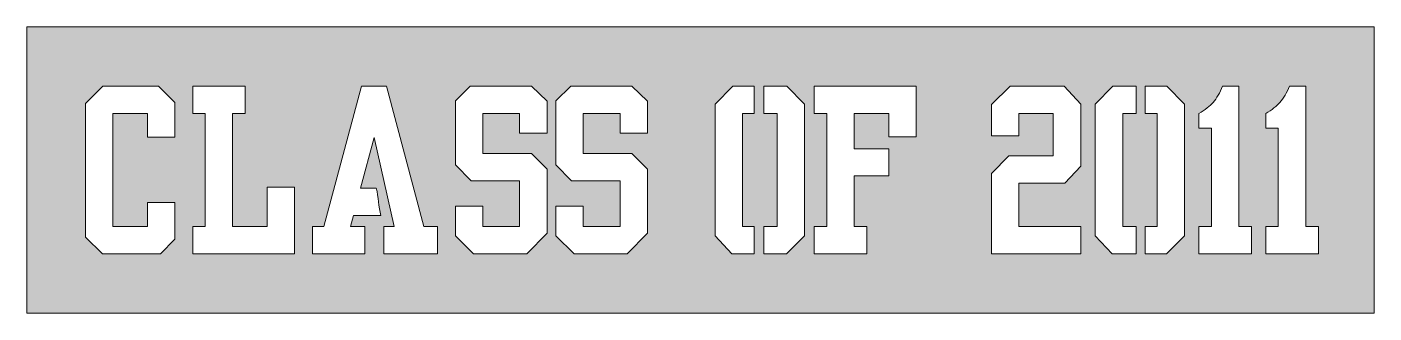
# Model space of a CAD drawing. Header units: inches. Extents: x 0 to 102, y 0 to 22.
import ezdxf

# ---------------------------------------------------------------- set-up
doc = ezdxf.new("R2010")
doc.units = ezdxf.units.IN
doc.header["$MEASUREMENT"] = 0
doc.layers.add('Layer 1', color=7, linetype='Continuous')

msp = doc.modelspace()

# ---------------------------------------------------------------- hatches: boundary and pattern name
at = {"layer": 'Layer 1', "true_color": 0x46bdb3}
h = msp.add_hatch(color=123, dxfattribs=at)
h.dxf.hatch_style = 2
h.paths.add_polyline_path([(101.6, 21.58), (0, 21.58), (0, 0), (101.6, 0)])
h.paths.add_polyline_path([(11.15, 13.26), (9.08, 13.26), (9.08, 15.05), (6.49, 15.05), (6.49, 6.53), (9.08, 6.53), (9.08, 8.35), (11.15, 8.35), (11.15, 5.58), (10.07, 4.46), (5.7, 4.46), (4.42, 5.72), (4.42, 15.81), (5.72, 17.12), (9.93, 17.12), (11.15, 15.88)])
h.paths.add_polyline_path([(20.18, 4.46), (12.5, 4.46), (12.5, 6.53), (13.44, 6.53), (13.44, 15.05), (12.5, 15.05), (12.5, 17.12), (16.46, 17.12), (16.46, 15.05), (15.51, 15.05), (15.51, 6.53), (18.11, 6.53), (18.11, 9.49), (20.18, 9.49)])
edge = h.paths.add_edge_path()
edge.add_spline(control_points=[(30.97, 4.46), (30.97, 4.46), (26.91, 4.46), (26.91, 4.46), (26.91, 4.46), (26.91, 6.53), (26.91, 6.53), (26.91, 6.53), (27.7, 6.53), (27.7, 6.53), (27.7, 6.53), (26.19, 13.24), (26.19, 13.24), (26.19, 13.24), (25.16, 9.42), (25.16, 9.42), (25.16, 9.42), (26.35, 9.42), (26.35, 9.42), (26.53, 8.76), (26.49, 8.02), (26.7, 7.37), (26.7, 7.37), (24.62, 7.37), (24.62, 7.37), (24.62, 7.37), (24.4, 6.53), (24.4, 6.53), (24.4, 6.53), (25.49, 6.53), (25.49, 6.53), (25.49, 6.53), (25.49, 4.46), (25.49, 4.46), (25.49, 4.46), (21.53, 4.46), (21.53, 4.46), (21.53, 4.46), (21.53, 6.53), (21.53, 6.53), (21.53, 6.53), (22.39, 6.53), (22.39, 6.53), (22.39, 6.53), (25.23, 17.12), (25.23, 17.12), (25.23, 17.12), (27.11, 17.12), (27.11, 17.12), (27.11, 17.12), (29.94, 6.53), (29.94, 6.53), (29.94, 6.53), (30.97, 6.53), (30.97, 6.53), (30.97, 6.53), (30.97, 4.46), (30.97, 4.46)], knot_values=[0, 0, 0, 0, 1, 1, 1, 2, 2, 2, 3, 3, 3, 4, 4, 4, 5, 5, 5, 6, 6, 6, 7, 7, 7, 8, 8, 8, 9, 9, 9, 10, 10, 10, 11, 11, 11, 12, 12, 12, 13, 13, 13, 14, 14, 14, 15, 15, 15, 16, 16, 16, 17, 17, 17, 18, 18, 18, 19, 19, 19, 19], degree=3, periodic=1)
h.paths.add_polyline_path([(39.23, 13.57), (37.16, 13.57), (37.16, 15.05), (34.39, 15.05), (34.39, 12.03), (38.05, 12.03), (39.23, 10.85), (39.23, 6.02), (37.71, 4.46), (33.69, 4.46), (32.32, 5.82), (32.32, 8.06), (34.39, 8.06), (34.39, 6.53), (37.16, 6.53), (37.16, 9.98), (33.5, 9.98), (32.32, 11.17), (32.32, 16.02), (33.44, 17.12), (38.06, 17.12), (39.23, 15.98)])
h.paths.add_polyline_path([(46.8, 13.57), (44.73, 13.57), (44.73, 15.05), (41.96, 15.05), (41.96, 12.03), (45.62, 12.03), (46.8, 10.85), (46.8, 6.02), (45.28, 4.46), (41.26, 4.46), (39.89, 5.82), (39.89, 8.06), (41.96, 8.06), (41.96, 6.53), (44.73, 6.53), (44.73, 9.98), (41.07, 9.98), (39.89, 11.17), (39.89, 16.02), (41.01, 17.12), (45.63, 17.12), (46.8, 15.98)])
h.paths.add_polyline_path([(54.84, 15.05), (53.97, 15.05), (53.97, 6.53), (54.84, 6.53), (54.84, 4.46), (53.17, 4.46), (51.9, 5.83), (51.9, 15.75), (53.24, 17.12), (54.84, 17.12)])
h.paths.add_polyline_path([(58.64, 5.83), (57.28, 4.46), (55.57, 4.46), (55.57, 6.53), (56.57, 6.53), (56.57, 15.05), (55.57, 15.05), (55.57, 17.12), (57.31, 17.12), (58.64, 15.75)])
h.paths.add_polyline_path([(67.07, 13.29), (65, 13.29), (65, 15.05), (62.4, 15.05), (62.4, 12.4), (65, 12.4), (65, 10.36), (62.4, 10.36), (62.4, 6.53), (63.35, 6.53), (63.35, 4.46), (59.38, 4.46), (59.38, 6.53), (60.33, 6.53), (60.33, 15.05), (59.38, 15.05), (59.38, 17.12), (67.07, 17.12)])
h.paths.add_polyline_path([(79.48, 11.07), (78.27, 9.81), (74.82, 9.81), (74.82, 6.53), (79.48, 6.53), (79.48, 4.46), (72.75, 4.46), (72.75, 10.54), (74.06, 11.86), (77.41, 11.86), (77.41, 15.05), (74.82, 15.05), (74.82, 13.38), (72.75, 13.38), (72.75, 15.73), (74.15, 17.12), (78.22, 17.12), (79.48, 15.75)])
h.paths.add_polyline_path([(83.67, 15.05), (82.64, 15.05), (82.64, 6.53), (83.67, 6.53), (83.67, 4.46), (81.84, 4.46), (80.57, 5.83), (80.57, 15.75), (81.91, 17.12), (83.67, 17.12)])
h.paths.add_polyline_path([(87.3, 5.83), (85.95, 4.46), (84.33, 4.46), (84.33, 6.53), (85.23, 6.53), (85.23, 15.05), (84.33, 15.05), (84.33, 17.12), (85.97, 17.12), (87.3, 15.75)])
edge = h.paths.add_edge_path()
edge.add_spline(control_points=[(92.35, 4.46), (92.35, 4.46), (88.39, 4.46), (88.39, 4.46), (88.39, 4.46), (88.39, 6.53), (88.39, 6.53), (88.39, 6.53), (89.33, 6.53), (89.33, 6.53), (89.33, 6.53), (89.33, 13.95), (89.33, 13.95), (89.33, 13.95), (88.39, 13.95), (88.39, 13.95), (88.39, 13.95), (88.39, 15.05), (88.39, 15.05), (88.85, 15.33), (89.21, 15.61), (89.46, 15.89), (89.73, 16.2), (89.97, 16.61), (90.18, 17.12), (90.18, 17.12), (91.4, 17.12), (91.4, 17.12), (91.4, 17.12), (91.4, 6.53), (91.4, 6.53), (91.4, 6.53), (92.35, 6.53), (92.35, 6.53), (92.35, 6.53), (92.35, 4.46), (92.35, 4.46)], knot_values=[0, 0, 0, 0, 1, 1, 1, 2, 2, 2, 3, 3, 3, 4, 4, 4, 5, 5, 5, 6, 6, 6, 7, 7, 7, 8, 8, 8, 9, 9, 9, 10, 10, 10, 11, 11, 11, 12, 12, 12, 12], degree=3, periodic=1)
edge = h.paths.add_edge_path()
edge.add_spline(control_points=[(97.4, 4.46), (97.4, 4.46), (93.43, 4.46), (93.43, 4.46), (93.43, 4.46), (93.43, 6.53), (93.43, 6.53), (93.43, 6.53), (94.38, 6.53), (94.38, 6.53), (94.38, 6.53), (94.38, 13.95), (94.38, 13.95), (94.38, 13.95), (93.43, 13.95), (93.43, 13.95), (93.43, 13.95), (93.43, 15.05), (93.43, 15.05), (93.9, 15.33), (94.26, 15.61), (94.5, 15.89), (94.78, 16.2), (95.02, 16.61), (95.23, 17.12), (95.23, 17.12), (96.45, 17.12), (96.45, 17.12), (96.45, 17.12), (96.45, 6.53), (96.45, 6.53), (96.45, 6.53), (97.4, 6.53), (97.4, 6.53), (97.4, 6.53), (97.4, 4.46), (97.4, 4.46)], knot_values=[0, 0, 0, 0, 1, 1, 1, 2, 2, 2, 3, 3, 3, 4, 4, 4, 5, 5, 5, 6, 6, 6, 7, 7, 7, 8, 8, 8, 9, 9, 9, 10, 10, 10, 11, 11, 11, 12, 12, 12, 12], degree=3, periodic=1)

# ---------------------------------------------------------------- linework, layer by layer
at = {"layer": 'Layer 1', "lineweight": 0}
for points in [[(101.6, 21.58), (0, 21.58), (0, 0), (101.6, 0), (101.6, 21.58)], [(11.15, 13.26), (9.08, 13.26), (9.08, 15.05), (6.49, 15.05), (6.49, 6.53), (9.08, 6.53), (9.08, 8.35), (11.15, 8.35), (11.15, 5.58), (10.07, 4.46), (5.7, 4.46), (4.42, 5.72), (4.42, 15.81), (5.72, 17.12), (9.93, 17.12), (11.15, 15.88), (11.15, 13.26)], [(20.18, 4.46), (12.5, 4.46), (12.5, 6.53), (13.44, 6.53), (13.44, 15.05), (12.5, 15.05), (12.5, 17.12), (16.46, 17.12), (16.46, 15.05), (15.51, 15.05), (15.51, 6.53), (18.11, 6.53), (18.11, 9.49), (20.18, 9.49), (20.18, 4.46)], [(39.23, 13.57), (37.16, 13.57), (37.16, 15.05), (34.39, 15.05), (34.39, 12.03), (38.05, 12.03), (39.23, 10.85), (39.23, 6.02), (37.71, 4.46), (33.69, 4.46), (32.32, 5.82), (32.32, 8.06), (34.39, 8.06), (34.39, 6.53), (37.16, 6.53), (37.16, 9.98), (33.5, 9.98), (32.32, 11.17), (32.32, 16.02), (33.44, 17.12), (38.06, 17.12), (39.23, 15.98), (39.23, 13.57)], [(46.8, 13.57), (44.73, 13.57), (44.73, 15.05), (41.96, 15.05), (41.96, 12.03), (45.62, 12.03), (46.8, 10.85), (46.8, 6.02), (45.28, 4.46), (41.26, 4.46), (39.89, 5.82), (39.89, 8.06), (41.96, 8.06), (41.96, 6.53), (44.73, 6.53), (44.73, 9.98), (41.07, 9.98), (39.89, 11.17), (39.89, 16.02), (41.01, 17.12), (45.63, 17.12), (46.8, 15.98), (46.8, 13.57)], [(54.84, 15.05), (53.97, 15.05), (53.97, 6.53), (54.84, 6.53), (54.84, 4.46), (53.17, 4.46), (51.9, 5.83), (51.9, 15.75), (53.24, 17.12), (54.84, 17.12), (54.84, 15.05)], [(58.64, 5.83), (57.28, 4.46), (55.57, 4.46), (55.57, 6.53), (56.57, 6.53), (56.57, 15.05), (55.57, 15.05), (55.57, 17.12), (57.31, 17.12), (58.64, 15.75), (58.64, 5.83)], [(67.07, 13.29), (65, 13.29), (65, 15.05), (62.4, 15.05), (62.4, 12.4), (65, 12.4), (65, 10.36), (62.4, 10.36), (62.4, 6.53), (63.35, 6.53), (63.35, 4.46), (59.38, 4.46), (59.38, 6.53), (60.33, 6.53), (60.33, 15.05), (59.38, 15.05), (59.38, 17.12), (67.07, 17.12), (67.07, 13.29)], [(79.48, 11.07), (78.27, 9.81), (74.82, 9.81), (74.82, 6.53), (79.48, 6.53), (79.48, 4.46), (72.75, 4.46), (72.75, 10.54), (74.06, 11.86), (77.41, 11.86), (77.41, 15.05), (74.82, 15.05), (74.82, 13.38), (72.75, 13.38), (72.75, 15.73), (74.15, 17.12), (78.22, 17.12), (79.48, 15.75), (79.48, 11.07)], [(83.67, 15.05), (82.64, 15.05), (82.64, 6.53), (83.67, 6.53), (83.67, 4.46), (81.84, 4.46), (80.57, 5.83), (80.57, 15.75), (81.91, 17.12), (83.67, 17.12), (83.67, 15.05)], [(87.3, 5.83), (85.95, 4.46), (84.33, 4.46), (84.33, 6.53), (85.23, 6.53), (85.23, 15.05), (84.33, 15.05), (84.33, 17.12), (85.97, 17.12), (87.3, 15.75), (87.3, 5.83)]]:
    msp.add_lwpolyline(points, dxfattribs=at)
for points, knots in [([(30.97, 4.46), (30.97, 4.46), (26.91, 4.46), (26.91, 4.46), (26.91, 4.46), (26.91, 6.53), (26.91, 6.53), (26.91, 6.53), (27.7, 6.53), (27.7, 6.53), (27.7, 6.53), (26.19, 13.24), (26.19, 13.24), (26.19, 13.24), (25.16, 9.42), (25.16, 9.42), (25.16, 9.42), (26.35, 9.42), (26.35, 9.42), (26.53, 8.76), (26.49, 8.02), (26.7, 7.37), (26.7, 7.37), (24.62, 7.37), (24.62, 7.37), (24.62, 7.37), (24.4, 6.53), (24.4, 6.53), (24.4, 6.53), (25.49, 6.53), (25.49, 6.53), (25.49, 6.53), (25.49, 4.46), (25.49, 4.46), (25.49, 4.46), (21.53, 4.46), (21.53, 4.46), (21.53, 4.46), (21.53, 6.53), (21.53, 6.53), (21.53, 6.53), (22.39, 6.53), (22.39, 6.53), (22.39, 6.53), (25.23, 17.12), (25.23, 17.12), (25.23, 17.12), (27.11, 17.12), (27.11, 17.12), (27.11, 17.12), (29.94, 6.53), (29.94, 6.53), (29.94, 6.53), (30.97, 6.53), (30.97, 6.53), (30.97, 6.53), (30.97, 4.46), (30.97, 4.46)], [0, 0, 0, 0, 1, 1, 1, 2, 2, 2, 3, 3, 3, 4, 4, 4, 5, 5, 5, 6, 6, 6, 7, 7, 7, 8, 8, 8, 9, 9, 9, 10, 10, 10, 11, 11, 11, 12, 12, 12, 13, 13, 13, 14, 14, 14, 15, 15, 15, 16, 16, 16, 17, 17, 17, 18, 18, 18, 19, 19, 19, 19]), ([(92.35, 4.46), (92.35, 4.46), (88.39, 4.46), (88.39, 4.46), (88.39, 4.46), (88.39, 6.53), (88.39, 6.53), (88.39, 6.53), (89.33, 6.53), (89.33, 6.53), (89.33, 6.53), (89.33, 13.95), (89.33, 13.95), (89.33, 13.95), (88.39, 13.95), (88.39, 13.95), (88.39, 13.95), (88.39, 15.05), (88.39, 15.05), (88.85, 15.33), (89.21, 15.61), (89.46, 15.89), (89.73, 16.2), (89.97, 16.61), (90.18, 17.12), (90.18, 17.12), (91.4, 17.12), (91.4, 17.12), (91.4, 17.12), (91.4, 6.53), (91.4, 6.53), (91.4, 6.53), (92.35, 6.53), (92.35, 6.53), (92.35, 6.53), (92.35, 4.46), (92.35, 4.46)], [0, 0, 0, 0, 1, 1, 1, 2, 2, 2, 3, 3, 3, 4, 4, 4, 5, 5, 5, 6, 6, 6, 7, 7, 7, 8, 8, 8, 9, 9, 9, 10, 10, 10, 11, 11, 11, 12, 12, 12, 12]), ([(97.4, 4.46), (97.4, 4.46), (93.43, 4.46), (93.43, 4.46), (93.43, 4.46), (93.43, 6.53), (93.43, 6.53), (93.43, 6.53), (94.38, 6.53), (94.38, 6.53), (94.38, 6.53), (94.38, 13.95), (94.38, 13.95), (94.38, 13.95), (93.43, 13.95), (93.43, 13.95), (93.43, 13.95), (93.43, 15.05), (93.43, 15.05), (93.9, 15.33), (94.26, 15.61), (94.5, 15.89), (94.78, 16.2), (95.02, 16.61), (95.23, 17.12), (95.23, 17.12), (96.45, 17.12), (96.45, 17.12), (96.45, 17.12), (96.45, 6.53), (96.45, 6.53), (96.45, 6.53), (97.4, 6.53), (97.4, 6.53), (97.4, 6.53), (97.4, 4.46), (97.4, 4.46)], [0, 0, 0, 0, 1, 1, 1, 2, 2, 2, 3, 3, 3, 4, 4, 4, 5, 5, 5, 6, 6, 6, 7, 7, 7, 8, 8, 8, 9, 9, 9, 10, 10, 10, 11, 11, 11, 12, 12, 12, 12])]:
    msp.add_open_spline(points, degree=3, knots=knots, dxfattribs=at)

doc.saveas('drawing.dxf')
